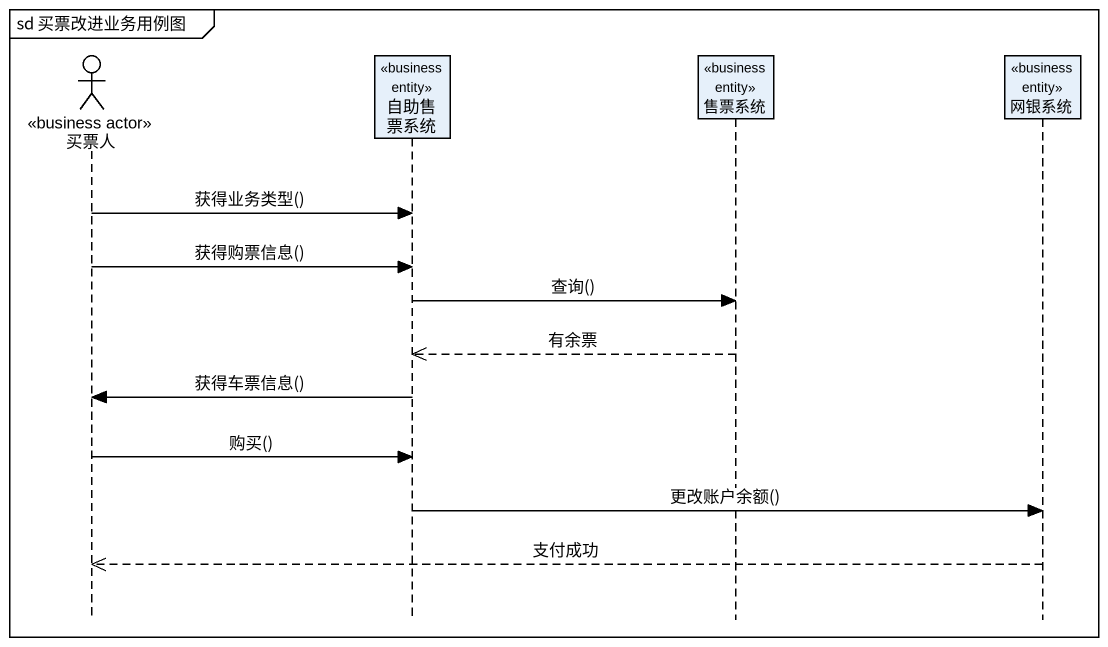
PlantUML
@startuml
mainframe sd 买票改进业务用例图
hide footbox
actor 买票人 <<business actor>>
participant 自助售票系统 <<business entity>>
participant 售票系统 <<business entity>>
participant 网银系统 <<business entity>>

买票人 -> 自助售票系统 : 获得业务类型()
买票人 -> 自助售票系统 : 获得购票信息()
自助售票系统 -> 售票系统 : 查询()
售票系统 -->> 自助售票系统 : 有余票
自助售票系统 -> 买票人 : 获得车票信息()
买票人 -> 自助售票系统 : 购买()
自助售票系统 -> 网银系统 : 更改账户余额()
网银系统 -->> 买票人 : 支付成功
@enduml
